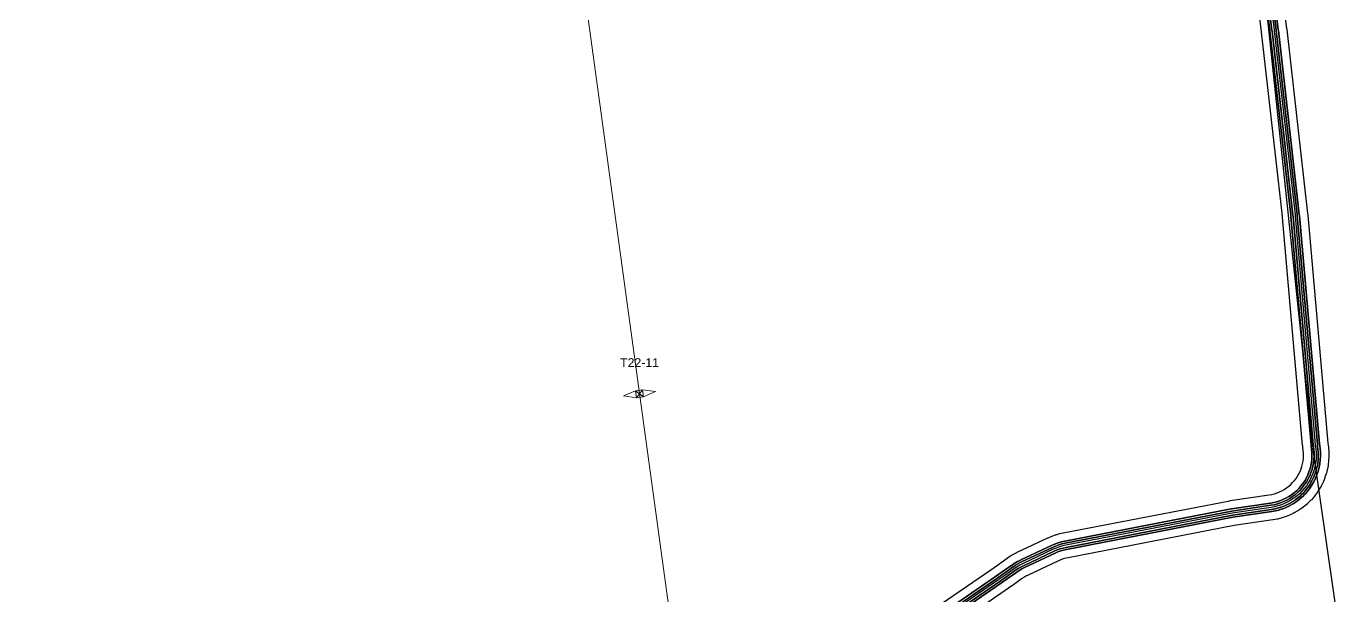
# Model space of a CAD drawing. Header units: metres. Extents: x -4 to 509425, y 7549 to 4732445.
# Drawn here: x 480846.8 to 481221.5, y 4718487.1 to 4718648.8 of the extents above; entities that cross this region are included whole.
import ezdxf

# ---------------------------------------------------------------- set-up
doc = ezdxf.new("R2010")
doc.units = ezdxf.units.M
doc.header["$LTSCALE"] = 0.01
doc.header["$MEASUREMENT"] = 0
doc.layers.get('0').update_dxf_attribs({"lineweight": 0})
doc.layers.add('-----caminos burgos', color=2, linetype='Continuous')
doc.layers.add('ECLIPSE FUEBTEBURABA', color=6, linetype='Continuous')
for name, color, linetype, lineweight in [('Apoyos__ptw_', 7, 'Continuous', 0), ('Denominación apoyos__ptw_', 7, 'Continuous', 0), ('LEAR TRAMOS AEREOS', 2, 'Continuous', 0)]:
    doc.layers.add(name, color=color, linetype=linetype, lineweight=lineweight)
doc.styles.get("Standard").update_dxf_attribs({"font": 'arial.ttf'})

# ---------------------------------------------------------------- blocks, each defined once
blk = doc.blocks.new('veintidos')
at = {"layer": 'Apoyos__ptw_', "linetype": 'Continuous', "flags": 128}
blk.add_lwpolyline([(481025.68, 4718545.07), (481021.98, 4718545.57), (481022.25, 4718543.59), (481019.99, 4718545.3), (481020.27, 4718543.32), (481016.56, 4718543.82), (481019.99, 4718545.3), (481021.98, 4718545.57), (481020.27, 4718543.32), (481022.25, 4718543.59)], close=True, dxfattribs=at)
at = {"layer": 'Denominación apoyos__ptw_', "linetype": 'Continuous', "insert": (481021.12, 4718552.05), "char_height": 2.5, "attachment_point": 8, "line_spacing_factor": 0.5}
blk.add_mtext('T22-11', dxfattribs=at)

msp = doc.modelspace()

# ---------------------------------------------------------------- linework, layer by layer
at = {"layer": '-----caminos burgos'}
for points in [[(481212.656, 4718527.913, 712.067), (481195.1, 4718693.8, 699.687), (481177.8, 4718782.399, 693.329), (481166.4, 4718825.999, 689.902), (481155.8, 4718885.299, 687.105), (481144.578, 4718955.853, 684.859)], [(481242.7, 4718319.299, 724.462), (481212.656, 4718527.913, 712.067)]]:
    msp.add_polyline3d(points, dxfattribs=at)
at = {"layer": 'ECLIPSE FUEBTEBURABA'}
for points in [[(481103.512, 4718482.457), (481120.936, 4718494.459), (481122.827, 4718495.783), (481125.566, 4718497.731), (481125.655, 4718497.792), (481126.4, 4718498.289), (481126.582, 4718498.402), (481127.355, 4718498.854), (481127.544, 4718498.957), (481128.343, 4718499.362), (481128.439, 4718499.409), (481137.185, 4718503.516), (481137.287, 4718503.562), (481138.141, 4718503.931), (481138.349, 4718504.013), (481139.224, 4718504.329), (481139.437, 4718504.398), (481140.33, 4718504.659), (481140.546, 4718504.715), (481141.454, 4718504.919), (481141.563, 4718504.942), (481188.847, 4718514.077), (481188.847, 4718514.077), (481188.847, 4718514.077), (481188.847, 4718514.077), (481188.847, 4718514.077), (481189.008, 4718514.104), (481200.032, 4718515.719), (481200.844, 4718515.866), (481201.585, 4718516.053), (481202.313, 4718516.288), (481203.023, 4718516.572), (481203.712, 4718516.903), (481204.378, 4718517.279), (481205.017, 4718517.7), (481205.626, 4718518.162), (481206.203, 4718518.663), (481206.745, 4718519.203), (481207.25, 4718519.777), (481207.715, 4718520.384), (481208.138, 4718521.021), (481208.517, 4718521.685), (481208.852, 4718522.373), (481209.139, 4718523.081), (481209.378, 4718523.808), (481209.568, 4718524.548), (481209.708, 4718525.3), (481209.797, 4718526.06), (481209.835, 4718526.823), (481209.822, 4718527.588), (481209.757, 4718528.35), (481209.623, 4718529.225), (481209.624, 4718529.413), (481209.595, 4718529.679), (481209.588, 4718529.753), (481203.868, 4718594.574), (481203.835, 4718594.9), (481197.914, 4718647.146), (481197.898, 4718647.28), (481194.686, 4718673.236)], [(481197.066, 4718673.543), (481200.28, 4718647.569), (481200.298, 4718647.422), (481206.222, 4718595.156), (481206.258, 4718594.8), (481211.979, 4718529.964), (481211.981, 4718529.939), (481211.991, 4718529.847), (481211.996, 4718529.71), (481211.996, 4718529.588), (481212.142, 4718528.633), (481212.22, 4718527.71), (481212.236, 4718526.785), (481212.19, 4718525.86), (481212.082, 4718524.94), (481211.913, 4718524.03), (481211.683, 4718523.134), (481211.393, 4718522.254), (481211.045, 4718521.396), (481210.641, 4718520.564), (481210.181, 4718519.76), (481209.669, 4718518.989), (481209.106, 4718518.254), (481208.495, 4718517.558), (481207.839, 4718516.905), (481207.14, 4718516.298), (481206.403, 4718515.738), (481205.629, 4718515.23), (481204.823, 4718514.774), (481203.989, 4718514.374), (481203.129, 4718514.03), (481202.248, 4718513.745), (481201.35, 4718513.519), (481200.42, 4718513.351), (481189.356, 4718511.729), (481189.302, 4718511.72), (481189.302, 4718511.72), (481189.302, 4718511.72), (481189.302, 4718511.72), (481189.302, 4718511.72), (481142.019, 4718502.586), (481141.982, 4718502.578), (481141.074, 4718502.373), (481141.002, 4718502.355), (481140.109, 4718502.094), (481140.038, 4718502.071), (481139.163, 4718501.755), (481139.093, 4718501.728), (481138.239, 4718501.359), (481138.205, 4718501.343), (481129.459, 4718497.236), (481129.427, 4718497.221), (481128.628, 4718496.816), (481128.565, 4718496.782), (481127.792, 4718496.33), (481127.731, 4718496.292), (481126.987, 4718495.795), (481126.957, 4718495.775), (481124.21, 4718493.821), (481122.305, 4718492.488), (481104.873, 4718480.48)], [(481104.873, 4718480.48), (481122.305, 4718492.488), (481124.21, 4718493.821), (481126.957, 4718495.775), (481126.987, 4718495.795), (481127.731, 4718496.292), (481127.792, 4718496.33), (481128.565, 4718496.782), (481128.628, 4718496.816), (481129.427, 4718497.221), (481129.459, 4718497.236), (481138.205, 4718501.343), (481138.239, 4718501.359), (481139.093, 4718501.728), (481139.163, 4718501.755), (481140.038, 4718502.071), (481140.109, 4718502.094), (481141.002, 4718502.355), (481141.074, 4718502.373), (481141.982, 4718502.578), (481142.019, 4718502.586), (481189.302, 4718511.72), (481189.302, 4718511.72), (481189.302, 4718511.72), (481189.302, 4718511.72), (481189.302, 4718511.72), (481189.356, 4718511.729), (481200.42, 4718513.351), (481201.35, 4718513.519), (481202.248, 4718513.745), (481203.129, 4718514.03), (481203.989, 4718514.374), (481204.823, 4718514.774), (481205.629, 4718515.23), (481206.403, 4718515.738), (481207.14, 4718516.298), (481207.839, 4718516.905), (481208.495, 4718517.558), (481209.106, 4718518.254), (481209.669, 4718518.989), (481210.181, 4718519.76), (481210.641, 4718520.564), (481211.045, 4718521.396), (481211.393, 4718522.254), (481211.683, 4718523.134), (481211.913, 4718524.03), (481212.082, 4718524.94), (481212.19, 4718525.86), (481212.236, 4718526.785), (481212.22, 4718527.71), (481212.142, 4718528.633), (481211.996, 4718529.588), (481211.996, 4718529.71), (481211.991, 4718529.847), (481211.981, 4718529.939), (481211.979, 4718529.964), (481206.258, 4718594.8), (481206.222, 4718595.156), (481200.298, 4718647.422), (481200.28, 4718647.569), (481197.066, 4718673.543)], [(481197.661, 4718673.62), (481200.876, 4718647.641), (481200.894, 4718647.491), (481206.818, 4718595.22), (481206.855, 4718594.856), (481212.576, 4718530.017), (481212.578, 4718530.004), (481212.592, 4718529.871), (481212.59, 4718529.864), (481212.59, 4718529.849), (481212.586, 4718529.833), (481212.589, 4718529.739), (481212.589, 4718529.678), (481212.738, 4718528.703), (481212.82, 4718527.741), (481212.836, 4718526.775), (481212.788, 4718525.81), (481212.676, 4718524.85), (481212.499, 4718523.901), (481212.259, 4718522.965), (481211.957, 4718522.047), (481211.594, 4718521.152), (481211.172, 4718520.283), (481210.692, 4718519.445), (481210.157, 4718518.64), (481209.57, 4718517.873), (481208.932, 4718517.147), (481208.248, 4718516.466), (481207.519, 4718515.832), (481206.749, 4718515.248), (481205.942, 4718514.717), (481205.101, 4718514.242), (481204.23, 4718513.824), (481203.333, 4718513.465), (481202.414, 4718513.168), (481201.477, 4718512.932), (481200.516, 4718512.758), (481189.443, 4718511.136), (481189.416, 4718511.131), (481189.416, 4718511.131), (481189.416, 4718511.131), (481189.416, 4718511.131), (481189.416, 4718511.131), (481142.133, 4718501.997), (481142.114, 4718501.993), (481141.206, 4718501.788), (481141.17, 4718501.779), (481140.277, 4718501.518), (481140.242, 4718501.507), (481139.366, 4718501.191), (481139.331, 4718501.177), (481138.477, 4718500.808), (481138.46, 4718500.8), (481129.714, 4718496.693), (481129.698, 4718496.685), (481128.899, 4718496.281), (481128.868, 4718496.264), (481128.095, 4718495.812), (481128.064, 4718495.793), (481127.319, 4718495.296), (481127.305, 4718495.286), (481124.556, 4718493.331), (481122.647, 4718491.995), (481105.214, 4718479.986)], [(481105.214, 4718479.986), (481122.647, 4718491.995), (481124.556, 4718493.331), (481127.305, 4718495.286), (481127.319, 4718495.296), (481128.064, 4718495.793), (481128.095, 4718495.812), (481128.868, 4718496.264), (481128.899, 4718496.281), (481129.698, 4718496.685), (481129.714, 4718496.693), (481138.46, 4718500.8), (481138.477, 4718500.808), (481139.331, 4718501.177), (481139.366, 4718501.191), (481140.242, 4718501.507), (481140.277, 4718501.518), (481141.17, 4718501.779), (481141.206, 4718501.788), (481142.114, 4718501.993), (481142.133, 4718501.997), (481189.416, 4718511.131), (481189.416, 4718511.131), (481189.416, 4718511.131), (481189.416, 4718511.131), (481189.416, 4718511.131), (481189.443, 4718511.136), (481200.516, 4718512.758), (481201.477, 4718512.932), (481202.414, 4718513.168), (481203.333, 4718513.465), (481204.23, 4718513.824), (481205.101, 4718514.242), (481205.942, 4718514.717), (481206.749, 4718515.248), (481207.519, 4718515.832), (481208.248, 4718516.466), (481208.932, 4718517.147), (481209.57, 4718517.873), (481210.157, 4718518.64), (481210.692, 4718519.445), (481211.172, 4718520.283), (481211.594, 4718521.152), (481211.957, 4718522.047), (481212.259, 4718522.965), (481212.499, 4718523.901), (481212.676, 4718524.85), (481212.788, 4718525.81), (481212.836, 4718526.775), (481212.82, 4718527.741), (481212.738, 4718528.703), (481212.589, 4718529.678), (481212.589, 4718529.739), (481212.586, 4718529.833), (481212.59, 4718529.849), (481212.59, 4718529.864), (481212.592, 4718529.871), (481212.578, 4718530.004), (481212.576, 4718530.017), (481206.855, 4718594.856), (481206.818, 4718595.22), (481200.894, 4718647.491), (481200.876, 4718647.641), (481197.661, 4718673.62)], [(481198.256, 4718673.697), (481201.472, 4718647.713), (481201.472, 4718647.713), (481201.49, 4718647.56), (481207.415, 4718595.283), (481207.415, 4718595.283), (481207.452, 4718594.912), (481213.174, 4718530.069), (481213.174, 4718530.069), (481213.241, 4718529.455), (481213.182, 4718529.769), (481213.182, 4718529.769), (481213.334, 4718528.774), (481213.419, 4718527.771), (481213.437, 4718526.765), (481213.387, 4718525.76), (481213.269, 4718524.761), (481213.085, 4718523.771), (481212.835, 4718522.796), (481212.52, 4718521.841), (481212.142, 4718520.908), (481211.703, 4718520.003), (481211.203, 4718519.129), (481210.646, 4718518.291), (481210.034, 4718517.492), (481209.37, 4718516.736), (481208.657, 4718516.026), (481207.897, 4718515.366), (481207.096, 4718514.758), (481206.255, 4718514.205), (481205.379, 4718513.71), (481204.471, 4718513.274), (481203.537, 4718512.901), (481202.58, 4718512.591), (481201.604, 4718512.345), (481200.613, 4718512.166), (481189.53, 4718510.542), (481189.53, 4718510.542), (481142.246, 4718501.408), (481142.246, 4718501.408), (481141.338, 4718501.203), (481140.445, 4718500.942), (481139.57, 4718500.627), (481138.715, 4718500.257), (481129.969, 4718496.15), (481129.969, 4718496.15), (481129.171, 4718495.745), (481128.397, 4718495.294), (481127.652, 4718494.797), (481124.902, 4718492.841), (481124.902, 4718492.841), (481124.902, 4718492.841), (481124.902, 4718492.841), (481122.99, 4718491.502), (481122.99, 4718491.502), (481105.554, 4718479.492)], [(481105.9, 4718479.002), (481123.33, 4718491.008), (481123.333, 4718491.011), (481123.334, 4718491.011), (481125.246, 4718492.349), (481125.25, 4718492.352), (481125.25, 4718492.352), (481127.993, 4718494.303), (481128.715, 4718494.785), (481129.458, 4718495.218), (481130.233, 4718495.611), (481138.962, 4718499.71), (481139.791, 4718500.068), (481140.631, 4718500.371), (481141.489, 4718500.622), (481142.369, 4718500.82), (481189.63, 4718509.95), (481200.7, 4718511.573), (481200.72, 4718511.576), (481201.711, 4718511.755), (481201.75, 4718511.764), (481202.726, 4718512.009), (481202.765, 4718512.02), (481203.722, 4718512.33), (481203.76, 4718512.344), (481204.694, 4718512.717), (481204.731, 4718512.733), (481205.638, 4718513.169), (481205.674, 4718513.187), (481206.55, 4718513.683), (481206.584, 4718513.704), (481207.425, 4718514.257), (481207.458, 4718514.28), (481208.26, 4718514.888), (481208.291, 4718514.913), (481209.05, 4718515.574), (481209.08, 4718515.601), (481209.793, 4718516.311), (481209.821, 4718516.34), (481210.485, 4718517.096), (481210.51, 4718517.127), (481211.122, 4718517.926), (481211.146, 4718517.959), (481211.703, 4718518.797), (481211.724, 4718518.831), (481212.223, 4718519.705), (481212.242, 4718519.741), (481212.682, 4718520.646), (481212.698, 4718520.683), (481213.077, 4718521.615), (481213.09, 4718521.653), (481213.405, 4718522.609), (481213.416, 4718522.647), (481213.666, 4718523.622), (481213.675, 4718523.661), (481213.859, 4718524.651), (481213.865, 4718524.691), (481213.982, 4718525.69), (481213.986, 4718525.73), (481214.036, 4718526.735), (481214.036, 4718526.776), (481214.019, 4718527.782), (481214.017, 4718527.822), (481213.932, 4718528.825), (481213.927, 4718528.865), (481213.835, 4718529.468), (481213.837, 4718529.52), (481213.771, 4718530.128), (481208.05, 4718594.965), (481208.049, 4718594.973), (481208.012, 4718595.344), (481208.01, 4718595.351), (481208.011, 4718595.351), (481202.086, 4718647.628), (481202.086, 4718647.631), (481202.067, 4718647.784), (481202.067, 4718647.787), (481198.851, 4718673.771)], [(481198.851, 4718673.771), (481202.067, 4718647.787), (481202.067, 4718647.784), (481202.086, 4718647.631), (481202.086, 4718647.628), (481208.011, 4718595.351), (481208.01, 4718595.351), (481208.012, 4718595.344), (481208.049, 4718594.973), (481208.05, 4718594.965), (481213.771, 4718530.128), (481213.837, 4718529.52), (481213.835, 4718529.468), (481213.927, 4718528.865), (481213.932, 4718528.825), (481214.017, 4718527.822), (481214.019, 4718527.782), (481214.036, 4718526.776), (481214.036, 4718526.735), (481213.986, 4718525.73), (481213.982, 4718525.69), (481213.865, 4718524.691), (481213.859, 4718524.651), (481213.675, 4718523.661), (481213.666, 4718523.622), (481213.416, 4718522.647), (481213.405, 4718522.609), (481213.09, 4718521.653), (481213.077, 4718521.615), (481212.698, 4718520.683), (481212.682, 4718520.646), (481212.242, 4718519.741), (481212.223, 4718519.705), (481211.724, 4718518.831), (481211.703, 4718518.797), (481211.146, 4718517.959), (481211.122, 4718517.926), (481210.51, 4718517.127), (481210.485, 4718517.096), (481209.821, 4718516.34), (481209.793, 4718516.311), (481209.08, 4718515.601), (481209.05, 4718515.574), (481208.291, 4718514.913), (481208.26, 4718514.888), (481207.458, 4718514.28), (481207.425, 4718514.257), (481206.584, 4718513.704), (481206.55, 4718513.683), (481205.674, 4718513.187), (481205.638, 4718513.169), (481204.731, 4718512.733), (481204.694, 4718512.717), (481203.76, 4718512.344), (481203.722, 4718512.33), (481202.765, 4718512.02), (481202.726, 4718512.009), (481201.75, 4718511.764), (481201.711, 4718511.755), (481200.72, 4718511.576), (481200.7, 4718511.573), (481189.63, 4718509.95), (481142.369, 4718500.82), (481141.489, 4718500.622), (481140.631, 4718500.371), (481139.791, 4718500.068), (481138.962, 4718499.71), (481130.233, 4718495.611), (481129.458, 4718495.218), (481128.715, 4718494.785), (481127.993, 4718494.303), (481125.25, 4718492.352), (481125.25, 4718492.352), (481125.246, 4718492.349), (481123.334, 4718491.011), (481123.333, 4718491.011), (481123.33, 4718491.008), (481105.9, 4718479.002)], [(481106.246, 4718478.511), (481123.67, 4718490.514), (481123.677, 4718490.52), (481123.678, 4718490.519), (481125.59, 4718491.858), (481125.597, 4718491.863), (481125.598, 4718491.863), (481128.333, 4718493.809), (481129.034, 4718494.276), (481129.745, 4718494.691), (481130.496, 4718495.071), (481139.209, 4718499.163), (481140.012, 4718499.51), (481140.817, 4718499.801), (481141.639, 4718500.04), (481142.492, 4718500.233), (481189.731, 4718509.359), (481200.787, 4718510.979), (481200.827, 4718510.985), (481201.817, 4718511.165), (481201.896, 4718511.182), (481202.872, 4718511.427), (481202.949, 4718511.449), (481203.907, 4718511.759), (481203.983, 4718511.787), (481204.917, 4718512.16), (481204.991, 4718512.192), (481205.898, 4718512.628), (481205.969, 4718512.665), (481206.845, 4718513.16), (481206.914, 4718513.202), (481207.755, 4718513.755), (481207.821, 4718513.802), (481208.622, 4718514.41), (481208.685, 4718514.461), (481209.444, 4718515.121), (481209.503, 4718515.176), (481210.216, 4718515.886), (481210.272, 4718515.944), (481210.936, 4718516.7), (481210.987, 4718516.763), (481211.599, 4718517.561), (481211.645, 4718517.627), (481212.202, 4718518.465), (481212.245, 4718518.534), (481212.744, 4718519.407), (481212.782, 4718519.478), (481213.222, 4718520.384), (481213.254, 4718520.457), (481213.633, 4718521.39), (481213.66, 4718521.465), (481213.975, 4718522.421), (481213.998, 4718522.498), (481214.248, 4718523.473), (481214.265, 4718523.552), (481214.449, 4718524.541), (481214.461, 4718524.621), (481214.578, 4718525.62), (481214.585, 4718525.7), (481214.635, 4718526.705), (481214.636, 4718526.786), (481214.619, 4718527.792), (481214.615, 4718527.873), (481214.53, 4718528.875), (481214.52, 4718528.955), (481214.432, 4718529.536), (481214.434, 4718529.585), (481214.368, 4718530.187), (481208.648, 4718595.018), (481208.646, 4718595.033), (481208.609, 4718595.404), (481208.605, 4718595.418), (481208.607, 4718595.419), (481202.682, 4718647.695), (481202.681, 4718647.701), (481202.663, 4718647.854), (481202.663, 4718647.86), (481199.447, 4718673.844)], [(481199.447, 4718673.844), (481202.663, 4718647.86), (481202.663, 4718647.854), (481202.681, 4718647.701), (481202.682, 4718647.695), (481208.607, 4718595.419), (481208.605, 4718595.418), (481208.609, 4718595.404), (481208.646, 4718595.033), (481208.648, 4718595.018), (481214.368, 4718530.187), (481214.434, 4718529.585), (481214.432, 4718529.536), (481214.52, 4718528.955), (481214.53, 4718528.875), (481214.615, 4718527.873), (481214.619, 4718527.792), (481214.636, 4718526.786), (481214.635, 4718526.705), (481214.585, 4718525.7), (481214.578, 4718525.62), (481214.461, 4718524.621), (481214.449, 4718524.541), (481214.265, 4718523.552), (481214.248, 4718523.473), (481213.998, 4718522.498), (481213.975, 4718522.421), (481213.66, 4718521.465), (481213.633, 4718521.39), (481213.254, 4718520.457), (481213.222, 4718520.384), (481212.782, 4718519.478), (481212.744, 4718519.407), (481212.245, 4718518.534), (481212.202, 4718518.465), (481211.645, 4718517.627), (481211.599, 4718517.561), (481210.987, 4718516.763), (481210.936, 4718516.7), (481210.272, 4718515.944), (481210.216, 4718515.886), (481209.503, 4718515.176), (481209.444, 4718515.121), (481208.685, 4718514.461), (481208.622, 4718514.41), (481207.821, 4718513.802), (481207.755, 4718513.755), (481206.914, 4718513.202), (481206.845, 4718513.16), (481205.969, 4718512.665), (481205.898, 4718512.628), (481204.991, 4718512.192), (481204.917, 4718512.16), (481203.983, 4718511.787), (481203.907, 4718511.759), (481202.949, 4718511.449), (481202.872, 4718511.427), (481201.896, 4718511.182), (481201.817, 4718511.165), (481200.827, 4718510.985), (481200.787, 4718510.979), (481189.731, 4718509.359), (481142.492, 4718500.233), (481141.639, 4718500.04), (481140.817, 4718499.801), (481140.012, 4718499.51), (481139.209, 4718499.163), (481130.496, 4718495.071), (481129.745, 4718494.691), (481129.034, 4718494.276), (481128.333, 4718493.809), (481125.598, 4718491.863), (481125.597, 4718491.863), (481125.59, 4718491.858), (481123.678, 4718490.519), (481123.677, 4718490.52), (481123.67, 4718490.514), (481106.246, 4718478.511)], [(481201.829, 4718674.139), (481205.044, 4718648.155), (481205.047, 4718648.137), (481205.065, 4718647.984), (481205.067, 4718647.966), (481210.992, 4718595.689), (481210.986, 4718595.688), (481210.997, 4718595.644), (481211.034, 4718595.273), (481211.039, 4718595.229), (481216.757, 4718530.423), (481216.82, 4718529.845), (481216.818, 4718529.808), (481216.893, 4718529.318), (481216.921, 4718529.078), (481217.006, 4718528.075), (481217.019, 4718527.834), (481217.036, 4718526.828), (481217.032, 4718526.586), (481216.982, 4718525.581), (481216.962, 4718525.34), (481216.845, 4718524.341), (481216.809, 4718524.102), (481216.624, 4718523.113), (481216.572, 4718522.877), (481216.322, 4718521.902), (481216.255, 4718521.67), (481215.94, 4718520.715), (481215.857, 4718520.488), (481215.478, 4718519.555), (481215.38, 4718519.335), (481214.94, 4718518.429), (481214.828, 4718518.216), (481214.328, 4718517.342), (481214.201, 4718517.137), (481213.644, 4718516.299), (481213.504, 4718516.102), (481212.892, 4718515.303), (481212.739, 4718515.117), (481212.075, 4718514.36), (481211.909, 4718514.184), (481211.196, 4718513.475), (481211.019, 4718513.31), (481210.26, 4718512.65), (481210.073, 4718512.497), (481209.271, 4718511.889), (481209.073, 4718511.75), (481208.233, 4718511.197), (481208.026, 4718511.071), (481207.15, 4718510.576), (481206.936, 4718510.464), (481206.029, 4718510.029), (481205.808, 4718509.932), (481204.874, 4718509.558), (481204.646, 4718509.476), (481203.689, 4718509.166), (481203.457, 4718509.099), (481202.481, 4718508.854), (481202.245, 4718508.803), (481201.255, 4718508.624), (481201.135, 4718508.604), (481190.132, 4718506.992), (481142.984, 4718497.884), (481142.24, 4718497.716), (481141.561, 4718497.518), (481140.895, 4718497.278), (481140.195, 4718496.975), (481131.548, 4718492.914), (481130.893, 4718492.583), (481130.306, 4718492.239), (481129.695, 4718491.832), (481126.988, 4718489.907), (481126.988, 4718489.907), (481126.966, 4718489.891), (481125.054, 4718488.553), (481125.052, 4718488.556), (481125.032, 4718488.538), (481107.629, 4718476.55)]]:
    msp.add_lwpolyline(points, dxfattribs=at)
at = {"layer": 'LEAR TRAMOS AEREOS'}
msp.add_lwpolyline([(479999.532, 4720412.989), (480318.726, 4720099.483), (480678.371, 4719931.003), (480884.093, 4719544.191), (481062.712, 4718241.102)], dxfattribs=at)

# ---------------------------------------------------------------- block references
msp.add_blockref('veintidos', (0, 0))

doc.saveas('drawing.dxf')
